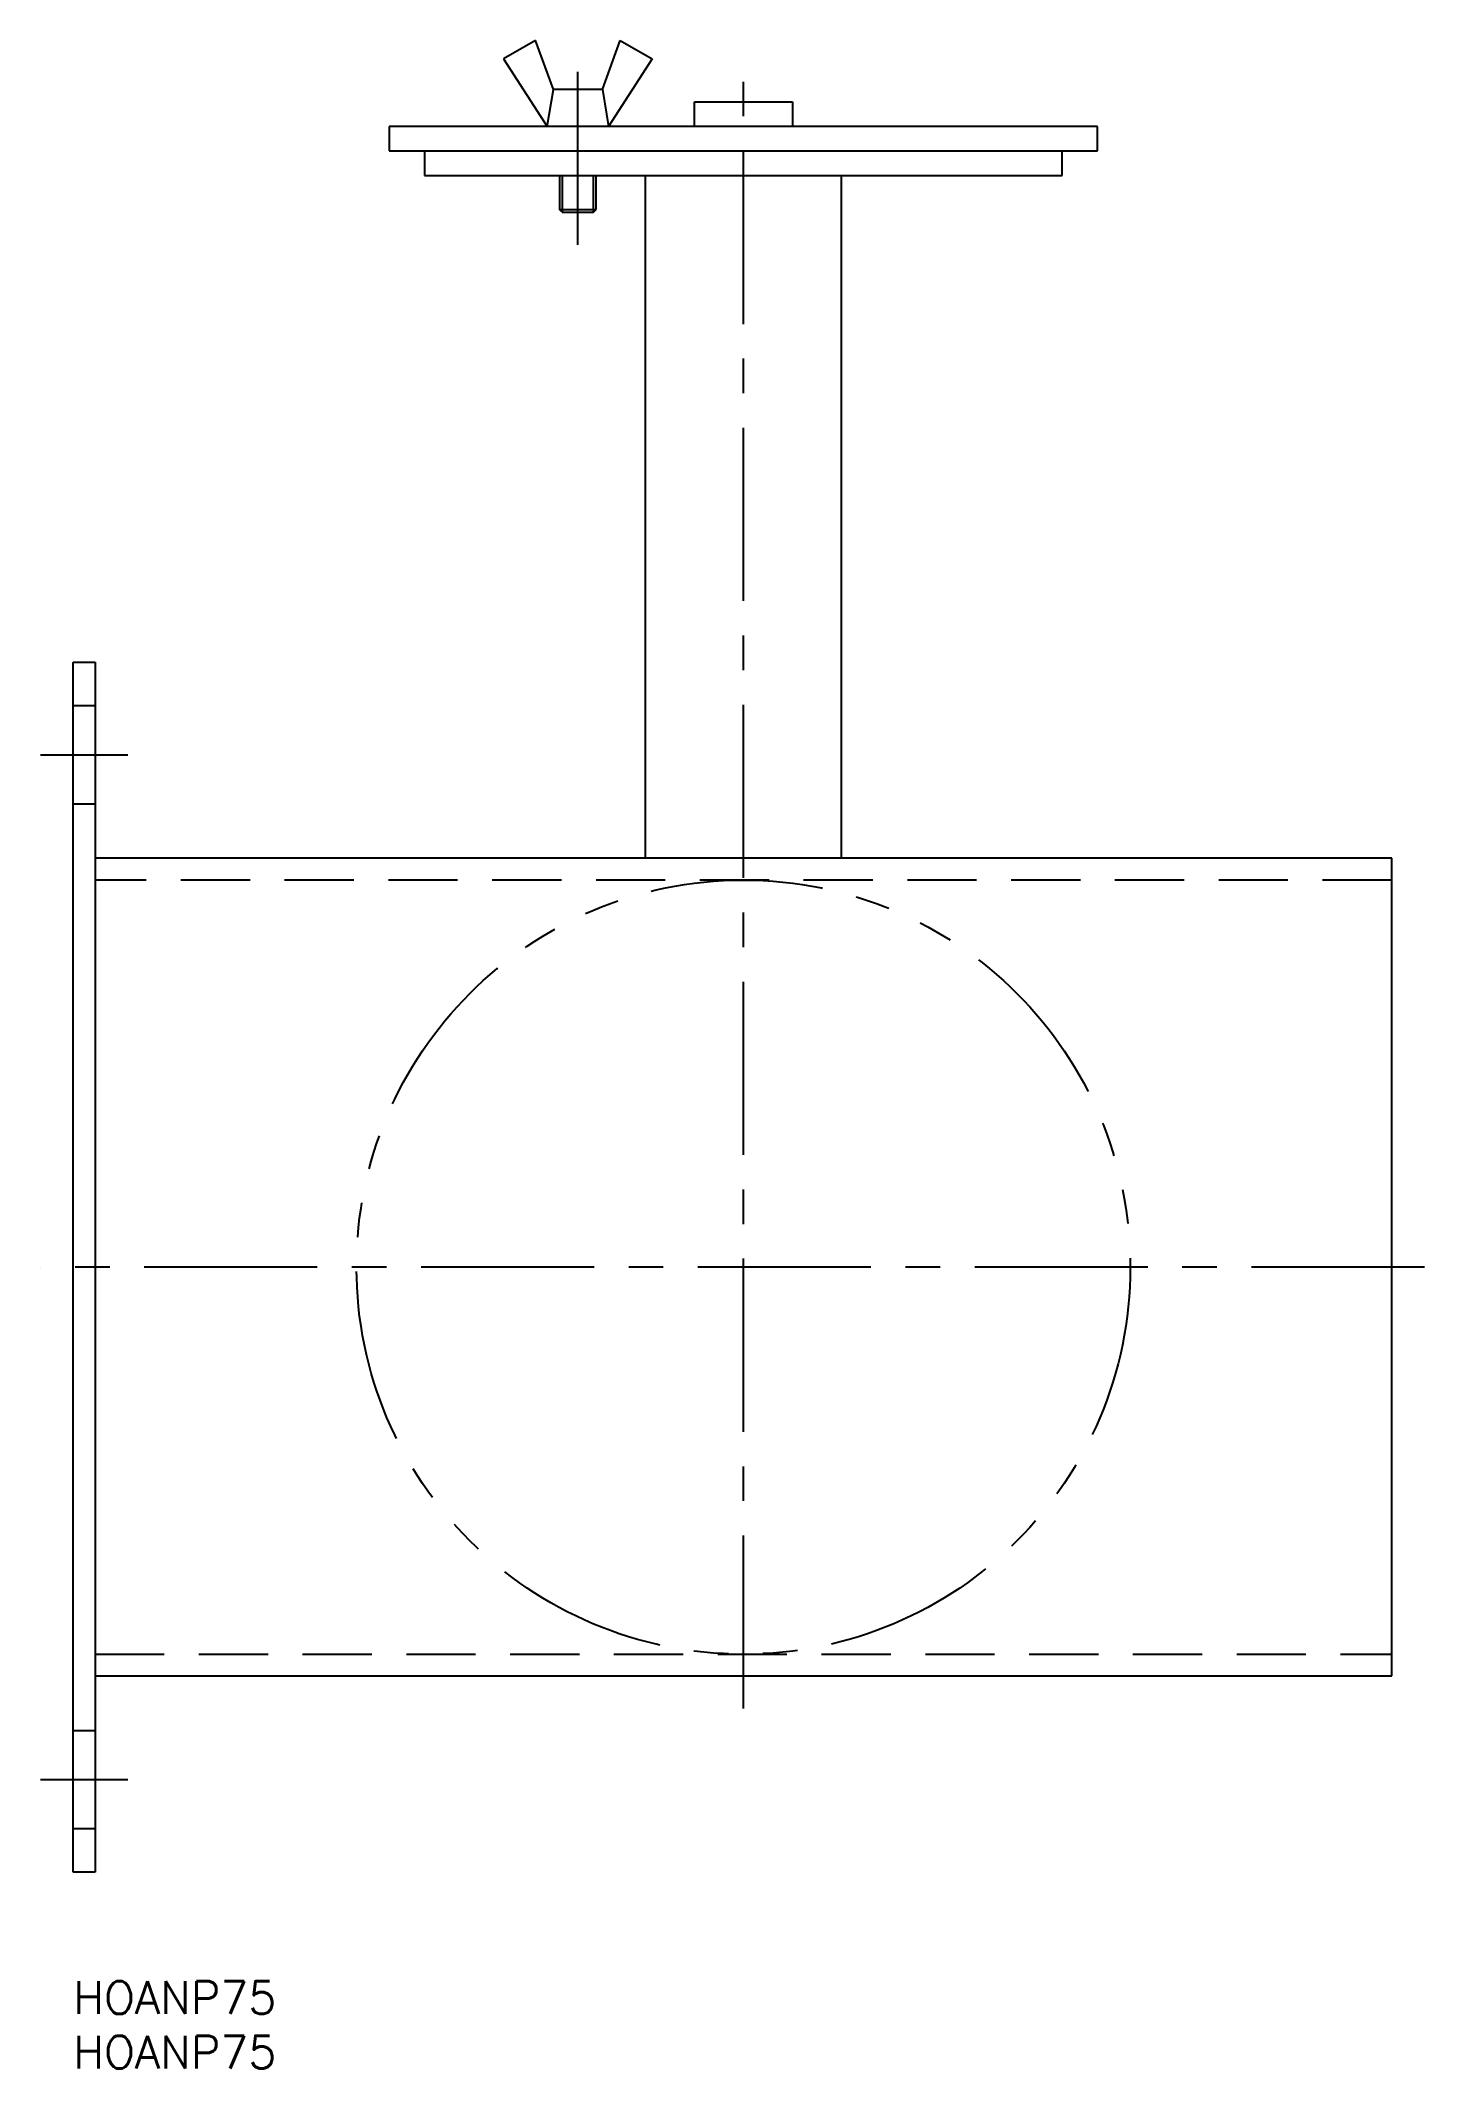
# Model space of a CAD drawing. Extents: x -3 to 124, y -8 to 178.
import ezdxf

# ---------------------------------------------------------------- set-up
doc = ezdxf.new("R2010")
doc.units = 0
doc.header["$LTSCALE"] = 0.5
for name, pattern in [('CENTER', [50.8, 31.75, -6.35, 6.35, -6.35]), ('DASHED', [19.05, 12.7, -6.35]), ('PHANTOM', [63.5, 31.75, -6.35, 6.35, -6.35, 6.35, -6.35])]:
    doc.linetypes.add(name, pattern=pattern)
for name, color, linetype in [('MSM_CENTER', 1, 'CENTER'), ('MSM_CONTINUOUS', 7, 'CONTINUOUS'), ('MSM_DASHED', 4, 'DASHED'), ('MSM_IMAGINARY', 6, 'PHANTOM'), ('MSM_NARROW', 5, 'CONTINUOUS'), ('MSM_PART_NUMBER', 7, 'CONTINUOUS')]:
    doc.layers.add(name, color=color, linetype=linetype)
doc.styles.get("Standard").update_dxf_attribs({"font": 'txt.shx', "height": 3, "bigfont": 'bigfont.shx'})

# ---------------------------------------------------------------- blocks, each defined once
blk = doc.blocks.new('*U2')
at = {"layer": 'MSM_PART_NUMBER'}
blk.add_text('HOANP75', height=3, dxfattribs=at).set_placement((0, -3))
blk = doc.blocks.new('*U3')
at = {"layer": 'MSM_PART_NUMBER'}
blk.add_text('HOANP75', height=3, dxfattribs=at).set_placement((0, -8))

msp = doc.modelspace()

# ---------------------------------------------------------------- linework, layer by layer
at = {"layer": 'MSM_CENTER'}
for p, q in [((46.31, 159.25), (46.31, 176.5)), ((61.5, 25), (61.5, 175.38)), ((-3, 112.5), (5, 112.5)), ((124, 65.5), (-3, 65.5)), ((-3, 18.5), (5, 18.5))]:
    msp.add_line(p, q, dxfattribs=at)
at = {"layer": 'MSM_CONTINUOUS'}
for p, q in [((42.42, 178), (39.5, 176.31)), ((44.06, 173.5), (42.42, 178)), ((48.56, 173.5), (50.2, 178)), ((50.2, 178), (53.12, 176.31)), ((39.5, 176.31), (43.5, 170.12)), ((53.12, 176.31), (49.13, 170.12)), ((43.5, 170.12), (44.06, 173.5)), ((48.56, 173.5), (44.06, 173.5)), ((48.56, 173.5), (49.13, 170.12)), ((57, 170.12), (57, 172.38)), ((57, 172.38), (66, 172.38)), ((66, 172.38), (66, 170.12)), ((94, 170.12), (29, 170.12)), ((29, 170.12), (29, 167.88)), ((94, 167.88), (94, 170.12)), ((29, 167.88), (94, 167.88)), ((32.25, 167.88), (32.25, 165.62)), ((90.75, 165.62), (90.75, 167.88)), ((32.25, 165.62), (90.75, 165.62)), ((44.63, 165.62), (44.63, 162.5)), ((48, 162.5), (48, 165.62)), ((52.5, 165.62), (52.5, 103)), ((70.5, 103), (70.5, 165.62)), ((44.88, 162.25), (44.63, 162.5)), ((44.63, 162.5), (48, 162.5)), ((44.88, 162.25), (47.75, 162.25)), ((47.75, 162.25), (48, 162.5)), ((0, 121), (2, 121)), ((0, 10), (0, 121)), ((2, 121), (2, 10)), ((121, 103), (2, 103)), ((121, 28), (121, 103)), ((2, 28), (121, 28)), ((2, 10), (0, 10))]:
    msp.add_line(p, q, dxfattribs=at)
at = {"layer": 'MSM_DASHED'}
for p, q in [((0, 117), (2, 117)), ((0, 108), (2, 108)), ((121, 101), (2, 101)), ((2, 30), (121, 30)), ((0, 23), (2, 23)), ((0, 14), (2, 14))]:
    msp.add_line(p, q, dxfattribs=at)
at = {"layer": 'MSM_IMAGINARY'}
msp.add_circle((61.5, 65.5), 35.5, dxfattribs=at)
at = {"layer": 'MSM_NARROW'}
for p, q in [((44.88, 165.62), (44.88, 162.25)), ((47.75, 162.25), (47.75, 165.62))]:
    msp.add_line(p, q, dxfattribs=at)

# ---------------------------------------------------------------- block references
at = {"layer": 'MSM_CONTINUOUS'}
for name in ['*U2', '*U3']:
    msp.add_blockref(name, (0, 0), dxfattribs=at)

doc.saveas('drawing.dxf')
